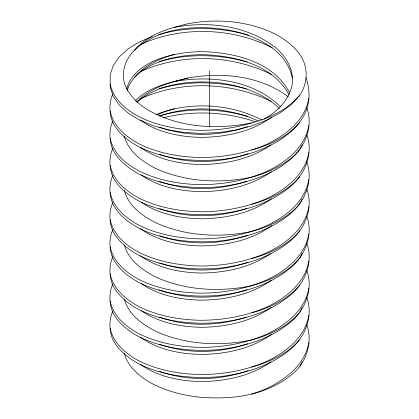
<?xml version="1.0" encoding="UTF-8"?>
<svg xmlns="http://www.w3.org/2000/svg" width="419" height="419" viewBox="0 0 419 419"><rect width="100%" height="100%" fill="white"/><g stroke="black" fill="none" stroke-linecap="round" stroke-linejoin="round"><path stroke-width="0.63" d="M308.803 98.402C304.964 120.4 285.795 135.321 266.678 144.298C245.974 153.406 223.364 157.413 200.811 157.502C179.583 157.083 158.178 153.328 139.014 143.874C126.009 136.887 113.292 126.381 110.197 111.213M308.803 125.532C304.964 147.53 285.795 162.452 266.678 171.429C245.974 180.537 223.364 184.543 200.811 184.632C179.583 184.213 158.178 180.458 139.014 171.01C126.009 164.018 113.292 153.511 110.197 138.343M308.803 152.663C304.964 174.66 285.795 189.582 266.678 198.559C245.974 207.667 223.364 211.674 200.811 211.763C179.583 211.344 158.178 207.588 139.014 198.14C126.009 191.148 113.292 180.641 110.197 165.474M308.803 179.793C304.964 201.796 285.795 216.712 266.678 225.689C245.974 234.797 223.364 238.804 200.811 238.893C179.583 238.474 158.178 234.719 139.014 225.27C126.009 218.278 113.292 207.772 110.197 192.604M308.803 206.923C304.964 228.926 285.795 243.842 266.678 252.819C245.974 261.927 223.364 265.934 200.811 266.023C179.583 265.604 158.178 261.849 139.014 252.4C126.009 245.408 113.292 234.907 110.197 219.734M308.803 234.053C304.964 256.056 285.795 270.973 266.678 279.95C245.974 289.058 223.364 293.064 200.811 293.153C179.583 292.734 158.178 288.984 139.014 279.531C126.009 272.539 113.292 262.037 110.197 246.864M308.803 261.184C304.964 283.186 285.795 298.103 266.678 307.08C245.974 316.188 223.364 320.195 200.811 320.284C179.583 319.87 158.178 316.115 139.014 306.661C126.009 299.669 113.292 289.168 110.197 273.995M308.803 288.314C304.964 310.317 285.795 325.233 266.678 334.21C245.974 343.318 223.364 347.325 200.811 347.414C179.583 347 158.178 343.245 139.014 333.791C126.009 326.799 113.292 316.298 110.197 301.125M308.803 315.444C304.964 337.447 285.795 352.363 266.678 361.34C245.974 370.448 223.364 374.455 200.811 374.544C179.583 374.13 158.178 370.375 139.014 360.921C126.009 353.929 113.292 343.428 110.197 328.255M308.803 342.574C304.964 364.577 285.795 379.494 266.678 388.471C246.32 398.076 223.207 398.71 201.12 397.369C181.422 395.285 161.708 390.168 144.885 379.389C135.882 372.868 127.02 364.499 124.359 353.327M112.811 94.024C108.694 103.31 109.134 114.13 113.214 123.354C118.991 133.85 128.664 141.25 139.014 146.891C163.447 158.874 191.305 161.928 218.189 159.759C259.11 156.821 323.971 129.487 305.964 77.609M112.811 121.154C108.694 130.44 109.134 141.261 113.214 150.484C118.991 160.98 128.664 168.38 139.014 174.021C163.447 186.005 191.305 189.058 218.189 186.89C244.335 184.077 270.868 176.169 291.158 158.801C305.409 146.509 313.422 126.14 306.855 107.866M112.811 148.284C108.694 157.57 109.134 168.391 113.214 177.614C118.991 188.11 128.664 195.511 139.014 201.151C163.447 213.135 191.305 216.188 218.189 214.02C244.335 211.207 270.868 203.299 291.158 185.931C305.409 173.639 313.422 153.27 306.855 134.997M112.811 175.414C108.694 184.7 109.134 195.526 113.214 204.744C118.991 215.24 128.664 222.641 139.014 228.282C163.447 240.265 191.305 243.324 218.189 241.15C244.335 238.338 270.868 230.429 291.158 213.062C305.409 200.769 313.422 180.4 306.855 162.127M112.811 202.545C108.694 211.831 109.134 222.657 113.214 231.875C118.991 242.371 128.664 249.771 139.014 255.412C163.447 267.395 191.305 270.454 218.189 268.286C244.335 265.468 270.868 257.559 291.158 240.192C305.409 227.899 313.422 207.531 306.855 189.257M112.811 229.68C108.694 238.961 109.134 249.787 113.214 259.005C118.991 269.501 128.664 276.901 139.014 282.542C163.447 294.526 191.305 297.584 218.189 295.416C244.335 292.598 270.868 284.69 291.158 267.322C305.409 255.03 313.422 234.661 306.855 216.387M112.811 256.81C108.694 266.091 109.134 276.917 113.214 286.135C118.991 296.631 128.664 304.032 139.014 309.678C163.447 321.656 191.305 324.715 218.189 322.546C244.335 319.734 270.868 311.825 291.158 294.452C305.409 282.16 313.422 261.791 306.855 243.518M112.811 283.941C108.694 293.221 109.134 304.047 113.214 313.265C118.991 323.761 128.664 331.162 139.014 336.808C163.447 348.791 191.305 351.845 218.189 349.676C244.335 346.864 270.868 338.955 291.158 321.583C305.409 309.29 313.422 288.921 306.855 270.648M112.811 311.071C108.694 320.352 109.134 331.178 113.214 340.396C118.991 350.892 128.664 358.292 139.014 363.938C163.447 375.922 191.305 378.975 218.189 376.807C244.335 373.994 270.868 366.086 291.158 348.718C305.409 336.42 313.422 316.052 306.855 297.778M126.748 89.205C129.356 76.687 139.988 68.15 150.761 62.483C166.772 54.779 184.601 51.83 202.262 51.637C234.598 52.501 273.748 61.776 289.739 93.028M127.329 90.494C130.168 78.725 140.648 70.979 150.761 65.5C166.772 57.796 184.601 54.842 202.262 54.648C234.006 55.549 272.324 64.348 288.811 94.427M299.847 95.097C307.583 83.695 308.426 68.454 301.203 56.591C294.625 46.383 284.758 39.025 274.115 33.473C247.367 20.84 216.576 18.295 187.691 23.789L174.393 27.308A83.072 47.96 0 0 0 134.211 50.505C125.606 59.147 120.871 71.932 124.673 83.9C128.371 94.102 136.17 101.937 144.885 108.081C176.43 127.633 215.926 130.147 251.63 122.935A99.685 57.55 0 0 0 299.847 95.097L291.158 104.541L279.986 112.978L266.678 120.18L251.63 125.951L235.3 130.136L218.189 132.629L200.811 133.383L183.7 132.394L167.37 129.717L152.322 125.454L139.014 119.761L127.842 112.831L119.153 104.897L113.214 96.223L110.197 87.094L110.197 74.802L113.214 65.678L119.153 57.005L127.842 49.07L139.014 42.136L152.322 36.443M302.104 144.838L299.847 149.358A99.685 57.55 0 0 1 251.63 177.195C220.022 183.726 186.12 182.045 156.407 168.815C142.732 161.944 128.408 151.856 124.359 136.28M302.104 199.098L299.847 203.618A99.685 57.55 0 0 1 251.63 231.456C220.022 237.987 186.12 236.306 156.407 223.076C142.732 216.204 128.408 206.117 124.359 190.54M302.104 253.364L299.847 257.884A99.685 57.55 0 0 1 251.63 285.721C220.022 292.247 186.12 290.566 156.407 277.336C142.732 270.464 128.408 260.377 124.359 244.806M302.104 307.625L299.847 312.145A99.685 57.55 0 0 1 251.63 339.982C220.022 346.513 186.12 344.832 156.407 331.597C142.732 324.73 128.408 314.638 124.359 299.066M251.63 394.242A99.685 57.55 0 0 0 299.847 366.405L302.104 361.885M299.847 366.405C308.499 354.657 311.71 338.814 306.855 324.908M134.211 50.505C159.529 26.418 198.307 24.601 231 30.477C256.438 36.123 286.512 49.72 292.253 77.897M135.18 100.89C148.698 86.843 168.548 83.114 186.623 78.322L187.691 78.049C221.688 71.906 259.969 75.504 288.209 96.841M137.107 102.173C158.565 83.381 189.372 80.448 216.738 82.533C239.27 85.282 262.692 92.206 279.253 108.453M271.858 116.98C251.976 131.686 226.59 136.887 202.262 137.395C181.102 137.097 159.157 133.116 141.454 120.892L140.485 120.028M270.826 144.901C251.023 158.953 226.192 164.054 202.262 164.526C181.102 164.232 159.157 160.247 141.454 148.022L140.485 147.158M271.344 171.638C251.505 186.02 226.391 191.164 202.262 191.656C181.102 191.363 159.157 187.377 141.454 175.152M271.344 198.768C251.505 213.151 226.391 218.294 202.262 218.786C181.102 218.493 159.157 214.507 141.454 202.283M271.858 225.501C251.976 240.213 226.59 245.408 202.262 245.916C181.102 245.623 159.157 241.637 141.454 229.413L140.485 228.549M270.826 253.427C251.023 267.479 226.192 272.575 202.262 273.047C181.102 272.753 159.157 268.768 141.454 256.548L140.485 255.679M271.344 280.159C251.505 294.547 226.391 299.685 202.262 300.177C181.102 299.884 159.157 295.903 141.454 283.679M271.344 307.289C251.505 321.677 226.391 326.815 202.262 327.307C181.102 327.014 159.157 323.033 141.454 310.809M271.858 334.022C251.976 348.734 226.59 353.929 202.262 354.437C181.102 354.144 159.157 350.164 141.454 337.939L140.485 337.075M270.826 361.948C251.023 376 226.192 381.101 202.262 381.568C181.102 381.274 159.157 377.294 141.454 365.069L140.485 364.205M263.802 119.195C277.378 111.899 289.524 99.68 292.253 83.999C293.908 70.696 287.094 58.11 277.546 49.295C249.384 25.727 209.589 20.72 174.393 27.308M140.747 44.409C181.93 25.852 231.969 27.539 272.224 47.735M140.747 71.539C181.746 53.045 231.492 54.69 271.669 74.566M140.171 98.921C181.108 80.233 230.827 81.757 271.114 101.393M156.015 114.56C189.629 101.241 229.434 103.409 261.582 119.855M159.519 116.115C190.959 104.996 226.695 107.086 257.146 120.415L258.256 121.028M247.592 126.632C219.451 136.426 187.702 137.207 159.519 127.177M248.189 153.527C219.917 163.583 187.895 164.384 159.519 154.307M246.995 181.128C218.802 190.692 187.042 191.483 158.932 181.197M246.398 208.494L244.607 209.201C217.126 217.597 186.727 218.378 159.519 208.568M247.592 235.153C219.451 244.947 187.702 245.728 159.519 235.698M248.189 262.053C219.917 272.109 187.895 272.91 159.519 262.828M246.995 289.649C218.802 299.213 187.042 300.004 158.932 289.718M246.398 317.015L244.607 317.722C217.126 326.123 186.727 326.904 159.519 317.089M247.592 343.68C219.451 353.468 187.702 354.254 159.519 344.224M248.189 370.574C219.917 380.63 187.895 381.431 159.519 371.354M158.592 34.667C187.733 26.098 219.367 26.847 248.488 35.144M159.22 61.619C187.759 53.375 218.697 53.978 247.231 61.954M159.22 88.749C187.55 80.568 218.252 81.087 246.602 88.922M159.849 115.702C188.424 107.578 219.347 108.322 247.859 116.377M163.609 117.655C193.646 110.244 225.977 111.7 255.239 121.74M136.667 101.969A83.072 47.96 0 0 1 174.393 81.569L187.691 78.049M251.63 122.935C219.467 132.587 184.318 133.027 152.322 122.442C134.331 115.77 114.612 104.284 110.197 84.083M174.393 81.569C210.71 74.949 253.233 79.95 280.526 106.85M209.5 70.774L209.5 126.973M299.847 339.275A99.685 57.55 0 0 1 251.63 367.112M299.847 122.228A99.685 57.55 0 0 1 251.63 150.065M134.211 77.635A83.072 47.96 0 0 1 174.393 54.439M299.847 285.014A99.685 57.55 0 0 1 251.63 312.852M299.847 176.488A99.685 57.55 0 0 1 251.63 204.325M156.989 115.005A83.072 47.96 0 0 1 174.393 108.699M299.847 230.749A99.685 57.55 0 0 1 251.63 258.586"/></g></svg>
